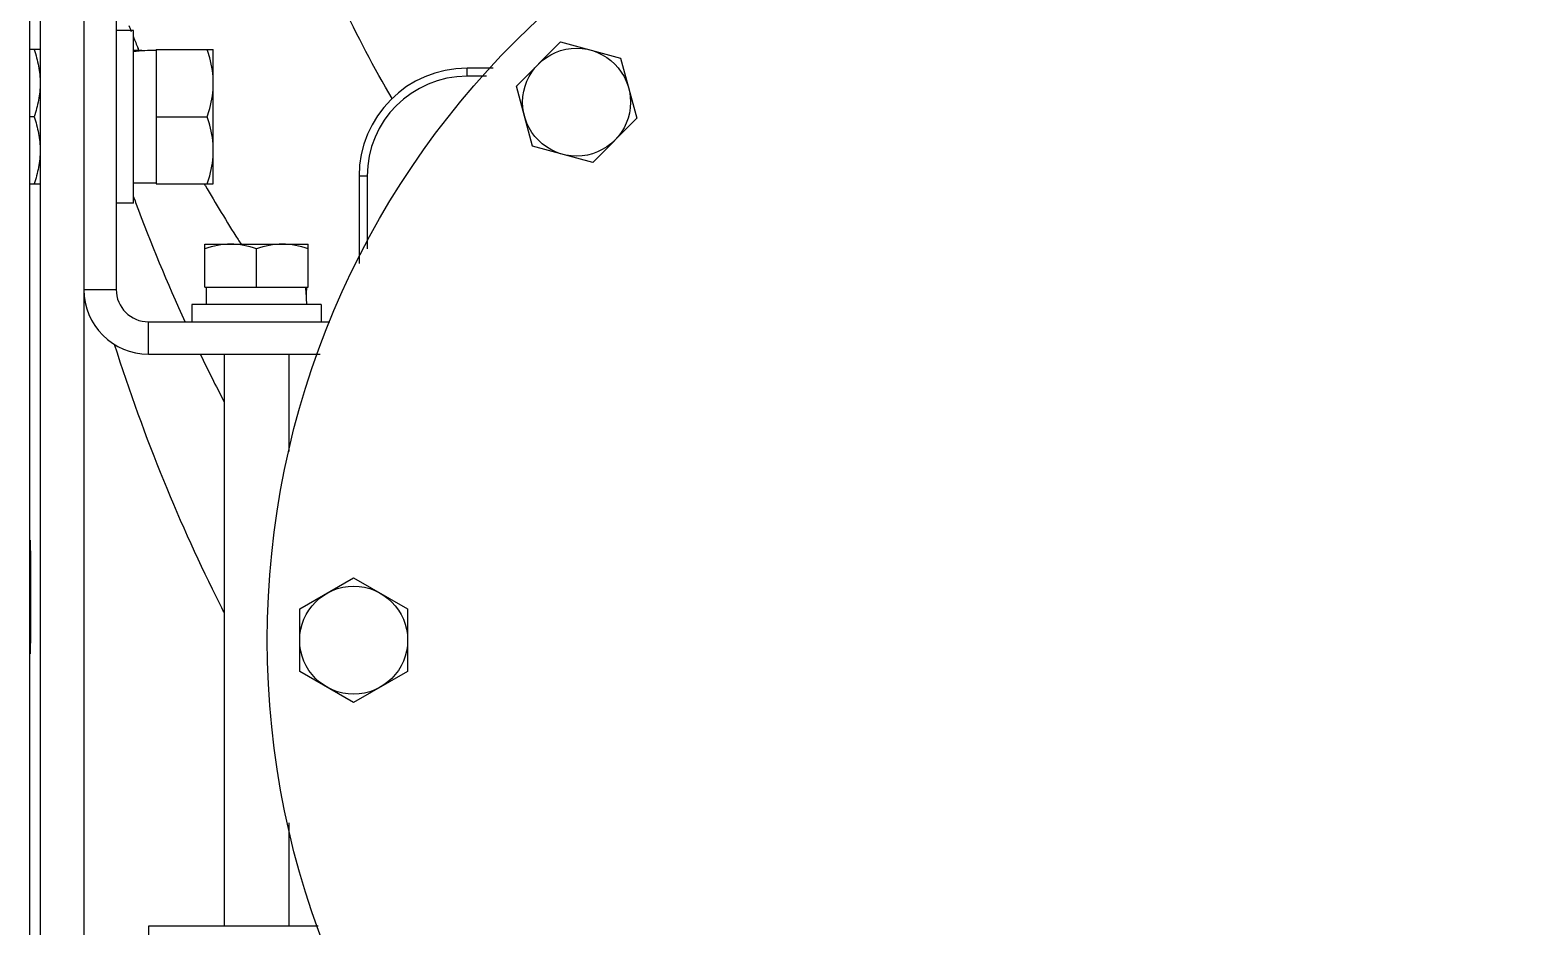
# Model space of a CAD drawing. Header units: millimetres. Extents: x 2513 to 2669, y 1505 to 1675.
# Drawn here: x 2525.5261 to 2525.6634, y 1506.1993 to 1506.2819 of the extents above; entities that cross this region are included whole.
import ezdxf

# ---------------------------------------------------------------- set-up
doc = ezdxf.new("R2010")
doc.units = ezdxf.units.MM
doc.layers.add('02___PRT_ALL_AXES', color=7, linetype='Continuous')
doc.layers.add('AXES', color=7, linetype='Continuous')

msp = doc.modelspace()

# ---------------------------------------------------------------- linework, layer by layer
at = {"linetype": 'Continuous'}
for p, q in [((2525.534038959043, 1506.293741973767), (2525.534038959043, 1506.25794924911)), ((2525.536168479602, 1506.279893540322), (2525.536060010443, 1506.280153303705)), ((2525.537717655745, 1506.28004799811), (2525.537717655745, 1506.267666255363)), ((2525.570895602435, 1506.276683960405), (2525.574958788845, 1506.280747146815)), ((2525.574958788845, 1506.280747146815), (2525.580502403249, 1506.279260406129)), ((2525.580502403249, 1506.279260406129), (2525.581989143934, 1506.273716791725)), ((2525.568761616, 1506.278330474586), (2525.56635183547, 1506.278330474586)), ((2525.56635183547, 1506.277584792822), (2525.56635183547, 1506.278330474586)), ((2525.568151656613, 1506.277584792822), (2525.56635183547, 1506.277584792822)), ((2525.57238234312, 1506.271140346), (2525.570895602435, 1506.276683960405)), ((2525.581989143934, 1506.273716791725), (2525.577925957524, 1506.269653605315)), ((2525.577925957524, 1506.269653605315), (2525.57238234312, 1506.271140346)), ((2525.542242436987, 1506.267548440592), (2525.542178640055, 1506.267660547844)), ((2525.557155093717, 1506.26838805107), (2525.556409411954, 1506.26838805107)), ((2525.556409411954, 1506.26838805107), (2525.556409411954, 1506.260343296151)), ((2525.557155093717, 1506.26838805107), (2525.557155093717, 1506.261679459012)), ((2525.531056231988, 1506.25794924911), (2525.534038959043, 1506.25794924911)), ((2525.542206868398, 1506.25814809758), (2525.551721350829, 1506.25814809758)), ((2525.537021686098, 1506.254966522055), (2525.553727953782, 1506.254966522055)), ((2525.537021686098, 1506.251983795), (2525.537021686098, 1506.254966522055)), ((2525.537021686098, 1506.251983795), (2525.55282577428, 1506.251983795)), ((2525.550941079021, 1506.228509479347), (2525.555912290778, 1506.231378122264)), ((2525.555912290778, 1506.231378122264), (2525.560883502536, 1506.228509479347)), ((2525.550941079021, 1506.22276326602), (2525.550941079021, 1506.228509479347)), ((2525.560883502536, 1506.228509479347), (2525.560883502536, 1506.22276326602)), ((2525.555912290778, 1506.219894623103), (2525.550941079021, 1506.22276326602)), ((2525.560883502536, 1506.22276326602), (2525.555912290778, 1506.219894623103)), ((2525.552629501628, 1506.199288950366), (2525.537021686098, 1506.199288950366)), ((2525.537021686098, 1506.199288950366), (2525.537021686098, 1506.196306223311))]:
    msp.add_line(p, q, dxfattribs=at)
for centre, radius in [((2525.626006376566, 1506.225636372683), 0.07804802460031027), ((2525.576442373184, 1506.275200376065), 0.004971211757981546), ((2525.555912290778, 1506.225636372683), 0.004971211757981546)]:
    msp.add_circle(centre, radius, dxfattribs=at)
for centre, radius, start, end in [((2525.642999544995, 1506.324647274421), 0.1158265342152728, 201.4695279678268, 201.7526561227907), ((2525.64249570948, 1506.32444430609), 0.1152833505839351, 202.0204289159896, 202.5936208246289), ((2525.56635183547, 1506.26838805107), 0.009942423515963092, 90, 180), ((2525.56635183547, 1506.26838805107), 0.00919674175226586, 90, 180), ((2525.640770569778, 1506.323693339034), 0.1134021277244823, 209.676056819742, 212.6255090803219), ((2525.691426024609, 1506.323760429574), 0.165984897400352, 200.1625572326122, 200.379595382254), ((2525.687539506811, 1506.322265973958), 0.1618212324213277, 200.3627850411903, 204.5855659113523), ((2525.640927759768, 1506.323792409269), 0.1135879283989684, 212.6248482244661, 212.8942461141702), ((2525.537021686098, 1506.25794924911), 0.005965454109577856, 180, 270), ((2525.537021686098, 1506.25794924911), 0.002982727054788928, 180, 270), ((2525.681150900583, 1506.319328743052), 0.1547891607789687, 205.7941689372501, 207.6039006407844), ((2525.220854698305, 1506.22961334209), 0.3053366140075333, 359.016151581624, 0.9838484183759375)]:
    msp.add_arc(centre, radius, start, end, dxfattribs=at)
for centre, major_axis, start_param, end_param in [((2525.537717655745, 1506.273857126736), (0.01059078134816132, 0), 1.5707963268, 1.7692402116), ((2525.535629746807, 1506.273857126736), (0.01059078134816132, 0), 1.4720503439, 1.5707963268), ((2525.546964109614, 1506.256557309818), (0, 0.00800766394621198), 4.7123889804, 4.9123775795), ((2525.546964109614, 1506.25814809758), (0, 0.00800766394621198), -1.6703034462, -1.5707963268)]:
    msp.add_ellipse(centre, major_axis=major_axis, ratio=0.5773502692, start_param=start_param, end_param=end_param, dxfattribs=at)
for points, knots in [([(2525.559453956067, 1506.275526997904), (2525.557789775512, 1506.278337792839), (2525.550955980412, 1506.291342989347), (2525.546609852933, 1506.30738735518), (2525.545710377375, 1506.322012559224)], [0, 0, 0, 0, 0.2275766645, 1, 1, 1, 1]), ([(2525.543973761582, 1506.2282122704), (2525.54384136606, 1506.228471579635), (2525.540089100775, 1506.235873634028), (2525.536682534354, 1506.244116710291), (2525.533884710947, 1506.252891349798)], [0, 0, 0, 0, 0.035172044, 1, 1, 1, 1])]:
    msp.add_open_spline(points, degree=3, knots=knots, dxfattribs=at)
at = {"layer": '02___PRT_ALL_AXES', "linetype": 'Continuous'}
for p, q in [((2525.535629746807, 1506.281811065549), (2525.534038959044, 1506.281811065549)), ((2525.535629746807, 1506.265903187923), (2525.535629746807, 1506.281811065549)), ((2525.527038192213, 1506.28004799811), (2525.526087100245, 1506.28004799811)), ((2525.527038192209, 1506.28004799811), (2525.527038192209, 1506.267666255363)), ((2525.537717655745, 1506.28004799811), (2525.542987140209, 1506.28004799811)), ((2525.542987140209, 1506.267666255363), (2525.542987140209, 1506.28004799811)), ((2525.527079262582, 1506.277834096143), (2525.527038192209, 1506.277834096143)), ((2525.526485245881, 1506.273857126736), (2525.526087100245, 1506.273857126736)), ((2525.537717655745, 1506.273857126736), (2525.54243419388, 1506.273857126736)), ((2525.527079262582, 1506.26988015733), (2525.527038192209, 1506.26988015733)), ((2525.526087100245, 1506.267666255363), (2525.527038192213, 1506.267666255363)), ((2525.537717655745, 1506.267742536274), (2525.535629746807, 1506.267742536274)), ((2525.537717655745, 1506.267666255363), (2525.542987140209, 1506.267666255363)), ((2525.535629746807, 1506.265903187923), (2525.534038959044, 1506.265903187923)), ((2525.542206868398, 1506.262125066987), (2525.551721350833, 1506.262125066987)), ((2525.542206868398, 1506.25814809758), (2525.542206868398, 1506.262125066987)), ((2525.551721350829, 1506.25814809758), (2525.551721350829, 1506.262125066987)), ((2525.546964109614, 1506.25814809758), (2525.546964109614, 1506.261700167339)), ((2525.542340882679, 1506.25814809758), (2525.542340882679, 1506.256557309818)), ((2525.552929563723, 1506.256557309818), (2525.540998655504, 1506.256557309818)), ((2525.540998655504, 1506.256557309818), (2525.540998655504, 1506.254966522055)), ((2525.552929563723, 1506.256557309818), (2525.552929563723, 1506.254966522055)), ((2525.543981382559, 1506.251983795), (2525.543981382559, 1506.199288950366)), ((2525.549946836668, 1506.251983795), (2525.549946836668, 1506.243012239692)), ((2525.549946836668, 1506.208808398402), (2525.549946836668, 1506.199288950366))]:
    msp.add_line(p, q, dxfattribs=at)
for points, knots in [([(2525.526485245881, 1506.28004799811), (2525.52665214648, 1506.279547296313), (2525.526931644727, 1506.278529939953), (2525.52703819221, 1506.277476409447), (2525.52703819221, 1506.276952562623)], [0, 0, 0, 0, 0.5018729021, 1, 1, 1, 1]), ([(2525.542987140209, 1506.276952562423), (2525.542987140209, 1506.277738437481), (2525.542823439393, 1506.278792521284), (2525.542517873801, 1506.279796958346), (2525.54243419388, 1506.28004799811)], [0, 0, 0, 0, 0.7481003277, 1, 1, 1, 1]), ([(2525.52703819221, 1506.276952562623), (2525.52703819221, 1506.276428715717), (2525.52693164479, 1506.275375185072), (2525.526652146496, 1506.274357828582), (2525.526485245881, 1506.273857126736)], [0, 0, 0, 0, 0.4981271121, 1, 1, 1, 1]), ([(2525.54243419388, 1506.273857126736), (2525.542517873802, 1506.274108166502), (2525.542823439392, 1506.275112603564), (2525.542987140209, 1506.276166687366), (2525.542987140209, 1506.276952562423)], [0, 0, 0, 0, 0.251899674, 1, 1, 1, 1]), ([(2525.526485245881, 1506.273857126736), (2525.526652146479, 1506.273356424942), (2525.526931644726, 1506.272339068586), (2525.52703819221, 1506.271285538084), (2525.52703819221, 1506.270761691262)], [0, 0, 0, 0, 0.5018729021, 1, 1, 1, 1]), ([(2525.542987140209, 1506.270761691049), (2525.542987140209, 1506.271547566107), (2525.542823439393, 1506.27260164991), (2525.542517873801, 1506.273606086972), (2525.54243419388, 1506.273857126736)], [0, 0, 0, 0, 0.7481003277, 1, 1, 1, 1]), ([(2525.52703819221, 1506.270761691262), (2525.527038192199, 1506.270237844354), (2525.526931644797, 1506.269184313705), (2525.526652146497, 1506.26816695721), (2525.526485245881, 1506.267666255363)], [0, 0, 0, 0, 0.4981271121, 1, 1, 1, 1]), ([(2525.54243419388, 1506.267666255363), (2525.542517873802, 1506.267917295128), (2525.542823439392, 1506.26892173219), (2525.542987140209, 1506.269975815993), (2525.542987140209, 1506.270761691049)], [0, 0, 0, 0, 0.251899674, 1, 1, 1, 1])]:
    msp.add_open_spline(points, degree=3, knots=knots, dxfattribs=at)
for points in [[(2525.544585489076, 1506.262125066989), (2525.543780064686, 1506.262125066989), (2525.542970961066, 1506.261954864895), (2525.542206868398, 1506.261700167339)], [(2525.546964109614, 1506.261700167339), (2525.54620001699, 1506.261954864881), (2525.545390913421, 1506.262125066989), (2525.544585489076, 1506.262125066989)], [(2525.549342730287, 1506.262125066989), (2525.548537305898, 1506.262125066989), (2525.547728202279, 1506.261954864895), (2525.546964109614, 1506.261700167339)], [(2525.551721350829, 1506.261700167339), (2525.550957258205, 1506.261954864881), (2525.550148154633, 1506.262125066989), (2525.549342730287, 1506.262125066989)]]:
    msp.add_open_spline(points, degree=3, dxfattribs=at)
at = {"layer": 'AXES', "linetype": 'Continuous'}
for p, q in [((2525.526087100245, 1505.954208210698), (2525.526087100245, 1506.468433359912)), ((2525.527079262582, 1506.145102742204), (2525.527079262582, 1506.314123941976)), ((2525.531056231989, 1506.314123941976), (2525.531056231989, 1506.145102742204))]:
    msp.add_line(p, q, dxfattribs=at)

doc.saveas('drawing.dxf')
